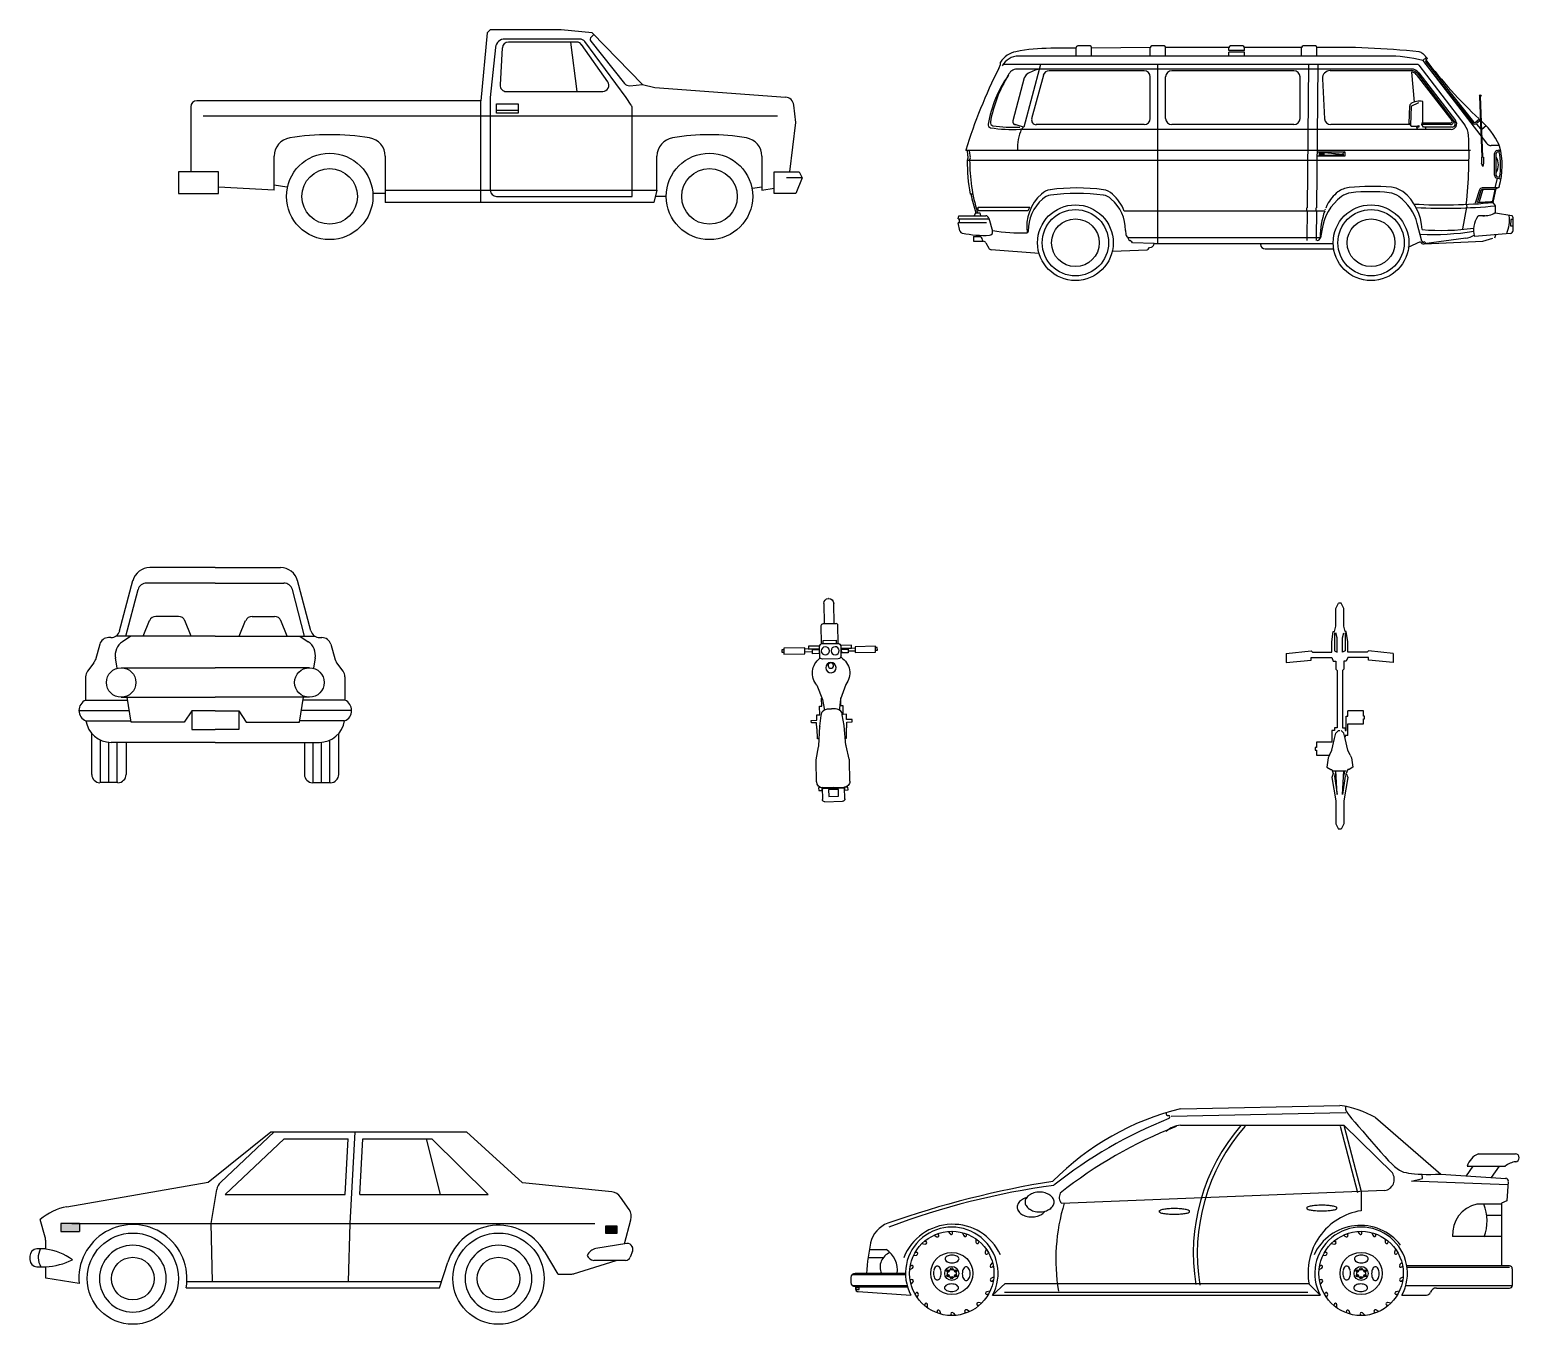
# Model space of a CAD drawing. Header units: millimetres. Extents: x -5138 to 35574, y -20000 to 6964.
# Drawn here: x 23910 to 35005, y -3008 to 6638 of the extents above; entities that cross this region are included whole.
import ezdxf

# ---------------------------------------------------------------- set-up
doc = ezdxf.new("R2010")
doc.units = ezdxf.units.MM

# ---------------------------------------------------------------- blocks, each defined once
blk = doc.blocks.new('mt-xecon2')
for p, q in [((795, 1595), (308, 1595)), ((795, 1595), (1281, 1595)), ((82, 1123), (181, 1497)), ((795, 1479), (284, 1479)), ((795, 1479), (1305, 1479)), ((1507, 1123), (1408, 1497)), ((129, 1084), (220, 1430)), ((1460, 1084), (1369, 1430)), ((521, 1231), (353, 1231)), ((1069, 1231), (1236, 1231)), ((258, 1084), (306, 1199)), ((616, 1084), (568, 1199)), ((973, 1084), (1021, 1199)), ((1331, 1084), (1284, 1199)), ((-65, 1023), (-98, 908)), ((17, 1073), (0, 1073)), ((795, 1084), (55, 1084)), ((165, 1084), (103, 1042)), ((795, 1084), (1535, 1084)), ((1425, 1084), (1487, 1042)), ((1573, 1073), (1589, 1073)), ((1655, 1023), (1687, 908)), ((50, 921), (62, 844)), ((1539, 921), (1527, 844)), ((-171, 781), (-171, 607)), ((-109, 885), (-157, 823)), ((94, 848), (795, 848)), ((1496, 848), (795, 848)), ((1699, 885), (1746, 823)), ((1760, 781), (1760, 607)), ((-171, 607), (141, 607)), ((94, 628), (795, 628)), ((168, 443), (138, 628)), ((1496, 628), (795, 628)), ((1422, 443), (1452, 628)), ((1760, 607), (1448, 607)), ((-221, 529), (154, 529)), ((-169, 453), (166, 453)), ((619, 528), (564, 443)), ((619, 528), (619, 387)), ((795, 528), (619, 528)), ((795, 528), (970, 528)), ((970, 528), (1026, 443)), ((970, 528), (970, 387)), ((1758, 453), (1423, 453)), ((1810, 529), (1436, 529)), ((-125, 53), (-125, 358)), ((564, 443), (168, 443)), ((619, 387), (795, 387)), ((970, 387), (795, 387)), ((1026, 443), (1422, 443)), ((1714, 53), (1714, 358)), ((-60, -8), (-60, 309)), ((3, -8), (3, 292)), ((795, 291), (19, 291)), ((65, -8), (65, 291)), ((130, 291), (130, 53)), ((795, 291), (1570, 291)), ((1459, 291), (1459, 53)), ((1524, -8), (1524, 291)), ((1587, -8), (1587, 292)), ((1649, -8), (1649, 309)), ((69, -8), (-64, -8)), ((1520, -8), (1653, -8))]:
    blk.add_line(p, q)
for centre in [(94, 738), (1496, 738)]:
    blk.add_circle(centre, 110)
for centre, radius, start, end in [((308, 1463), 131, 90, 165.176), ((1281, 1463), 131, 14.824, 90), ((284, 1413), 66.3, 90, 165.176), ((1305, 1413), 66.3, 14.824, 90), ((353, 1179), 51.7, 90, 157.4043), ((521, 1179), 51.7, 22.5957, 90), ((1069, 1179), 51.7, 90, 157.4043), ((1236, 1179), 51.7, 22.5957, 90), ((17, 1141), 68.1, 270, 345.176), ((1573, 1141), 68.1, 194.824, 270), ((0, 1005), 68.1, 90, 164.1284), ((173, 939), 124, 124.4379, 188.7234), ((1417, 939), 124, 351.2766, 55.5621), ((1589, 1005), 68.1, 15.8716, 90), ((-164, 927), 68.1, 322.8039, 344.1284), ((1753, 927), 68.1, 195.8716, 217.1961), ((-103, 781), 68.1, 142.8039, 180), ((1692, 781), 68.1, 0, 37.1961), ((-137, 530), 83.6, 113.6307, 248.0176), ((1727, 530), 83.6, 291.9824, 66.3693), ((19, 482), 190, 188.7549, 270), ((1570, 482), 190, 270, 351.2452), ((-64, 53), 61.3, 180, 270), ((69, 53), 61.3, 270, 0), ((1520, 53), 61.3, 180, 270), ((1653, 53), 61.3, 270, 0)]:
    blk.add_arc(centre, radius, start, end)
blk = doc.blocks.new('mb-xemay1')
for p, q in [((-74, 1450), (-70, 1301)), ((-37, 1488), (-38, 1488)), ((4, 1303), (1, 1452)), ((-90, 1152), (-93, 1288)), ((-81, 1301), (16, 1303)), ((29, 1291), (32, 1154)), ((-215, 1120), (-372, 1117)), ((-372, 1117), (-371, 1073)), ((-214, 1077), (-215, 1120)), ((-105, 1112), (-215, 1110)), ((-105, 1134), (-188, 1133)), ((-188, 1133), (-188, 1111)), ((-188, 1111), (-105, 1113)), ((-104, 1057), (-105, 1130)), ((-85, 1152), (31, 1154)), ((-79, 1176), (19, 1178)), ((-79, 1152), (-79, 1176)), ((19, 1178), (20, 1154)), ((134, 1140), (53, 1138)), ((53, 1134), (54, 1060)), ((160, 1119), (53, 1116)), ((53, 1116), (134, 1118)), ((59, 1110), (108, 1111)), ((60, 1082), (59, 1110)), ((108, 1111), (109, 1083)), ((134, 1118), (134, 1140)), ((312, 1133), (160, 1129)), ((160, 1129), (161, 1086)), ((313, 1089), (312, 1133)), ((325, 1122), (313, 1122)), ((326, 1103), (325, 1122)), ((-373, 1106), (-386, 1106)), ((-386, 1106), (-386, 1087)), ((-386, 1087), (-372, 1087)), ((-371, 1073), (-214, 1077)), ((-215, 1090), (-157, 1092)), ((-157, 1105), (-109, 1107)), ((-157, 1077), (-157, 1105)), ((-108, 1078), (-157, 1077)), ((-109, 1107), (-108, 1078)), ((-108, 1093), (-104, 1093)), ((34, 1039), (-82, 1036)), ((54, 1097), (60, 1097)), ((109, 1083), (60, 1082)), ((108, 1098), (160, 1099)), ((161, 1086), (313, 1089)), ((313, 1103), (326, 1103)), ((-125, 842), (-82, 735)), ((90, 847), (52, 738)), ((-105, 685), (-89, 685)), ((-103, 620), (-105, 685)), ((-89, 685), (-90, 745)), ((-82, 735), (-70, 668)), ((-70, 668), (-70, 653)), ((14, 667), (-16, 665)), ((52, 738), (43, 671)), ((43, 671), (44, 655)), ((54, 688), (53, 748)), ((70, 689), (54, 688)), ((72, 624), (70, 689)), ((-167, 580), (-125, 581)), ((-166, 561), (-167, 580)), ((-127, 562), (-166, 561)), ((-126, 519), (-127, 562)), ((-125, 581), (-126, 620)), ((-126, 620), (-103, 620)), ((-103, 537), (-92, 617)), ((-78, 650), (-76, 652)), ((-45, 666), (-16, 665)), ((48, 653), (45, 655)), ((78, 541), (63, 621)), ((95, 625), (72, 624)), ((95, 586), (95, 625)), ((137, 587), (95, 586)), ((98, 567), (137, 568)), ((99, 524), (98, 567)), ((137, 568), (137, 587)), ((-122, 519), (-126, 519)), ((-120, 443), (-122, 519)), ((-111, 391), (-103, 535)), ((92, 396), (78, 539)), ((87, 448), (96, 448)), ((96, 448), (95, 524)), ((95, 524), (99, 524)), ((-130, 285), (-112, 384)), ((-111, 443), (-120, 443)), ((116, 290), (93, 389)), ((-127, 122), (-130, 276)), ((120, 127), (117, 281)), ((-86, 79), (-112, 78)), ((-112, 78), (-111, 57)), ((-111, 57), (-86, 57)), ((-86, 81), (-84, -10)), ((-86, 57), (-86, 79)), ((-2, 79), (-80, 77)), ((-79, 78), (77, 81)), ((-79, 70), (-79, 78)), ((78, 74), (-79, 70)), ((35, 66), (-38, 64)), ((-38, 64), (-37, 12)), ((-37, 12), (36, 14)), ((-2, 79), (76, 81)), ((36, 14), (35, 66)), ((77, 81), (78, 74)), ((106, 83), (81, 83)), ((81, 83), (81, 61)), ((84, -6), (81, 83)), ((81, 61), (107, 62)), ((107, 62), (106, 83)), ((-66, -26), (67, -23))]:
    blk.add_line(p, q)
at = {"extrusion": (0, 0, -1)}
for centre, major_axis, start_param, end_param in [((-37, 1451), (26, 26), 3.90399, 5.474786), ((-36, 1451), (26, 26), -0.808399, 0.762397), ((-80, 1288), (8.74, 8.74), 3.90399, 5.474786), ((17, 1291), (-8.74, 8.74), 0.762397, 2.333194), ((-84, 1131), (14.8, 14.8), 3.90399, 5.474786), ((-62, 1098), (21.3, 21.3), -0.808399, 5.474786), ((11, 1099), (21.3, 21.3), -0.808399, 5.474786), ((32, 1133), (14.8, 14.8), -0.808399, 0.762397), ((-19, 932), (98.3, 98.3), 3.218685, 4.849141), ((-83, 1057), (14.8, 14.8), 2.333194, 3.90399), ((-20, 973), (27.1, 27.1), -0.808399, 5.474786), ((-21, 988), (14.3, 14.3), -0.808399, 5.474786), ((34, 1060), (14.8, 14.8), 0.762397, 2.333194), ((-19, 932), (98.3, 98.3), -0.2242, 1.447702), ((15, 622), (32.1, 32.1), -0.808399, -0.051851), ((-47, 618), (32.1, 32.1), 3.90399, 4.718238), ((-44, 620), (32.1, 32.1), -1.564947, -0.808399), ((17, 619), (32.1, 32.1), -0.051851, 0.762397), ((-149, 536), (-32.1, 32.1), 2.333194, 2.366532), ((123, 542), (-32.1, 32.1), 5.441448, 5.474786), ((-157, 392), (32.1, 32.1), 0.795736, 0.959905), ((138, 399), (32.1, 32.1), 3.706482, 3.870651), ((-85, 277), (-32.1, 32.1), 5.474786, 5.672294), ((71, 280), (-32.1, 32.1), 2.135686, 2.333194), ((-81, 123), (32.1, 32.1), 2.333194, 3.90399), ((75, 126), (32.1, 32.1), 0.762397, 2.333194), ((-67, -9), (12, 12), 2.333194, 3.90399), ((67, -6), (-12, 12), 2.333194, 3.90399)]:
    blk.add_ellipse(centre, major_axis=major_axis, ratio=1, start_param=start_param, end_param=end_param, dxfattribs=at)
blk = doc.blocks.new('mb-xedap')
for p, q in [((-42, 1632), (-23, 1671)), ((-4, 1671), (-23, 1671)), ((16, 1632), (-4, 1671)), ((-42, 1500), (-42, 1632)), ((16, 1500), (16, 1632)), ((-72, 1383), (-62, 1461)), ((-62, 1461), (-52, 1461)), ((-52, 1461), (-42, 1500)), ((-52, 1451), (-52, 1315)), ((-33, 1413), (-42, 1451)), ((6, 1413), (16, 1451)), ((26, 1461), (16, 1500)), ((35, 1461), (26, 1461)), ((26, 1451), (26, 1315)), ((45, 1383), (35, 1461)), ((-72, 1306), (-72, 1383)), ((-33, 1306), (-33, 1413)), ((6, 1306), (6, 1413)), ((45, 1306), (45, 1383)), ((-412, 1296), (-227, 1315)), ((-412, 1296), (-412, 1228)), ((-412, 1228), (-227, 1247)), ((-227, 1315), (-217, 1306)), ((-227, 1267), (-72, 1267)), ((-227, 1247), (-227, 1267)), ((-217, 1306), (-72, 1306)), ((-72, 1267), (-62, 1238)), ((-62, 1238), (-42, 1238)), ((-52, 1315), (-33, 1306)), ((-42, 1238), (-42, 1179)), ((26, 1315), (6, 1306)), ((16, 1238), (16, 1179)), ((35, 1238), (16, 1238)), ((45, 1267), (35, 1238)), ((191, 1306), (45, 1306)), ((201, 1267), (45, 1267)), ((201, 1315), (191, 1306)), ((385, 1296), (201, 1315)), ((201, 1247), (201, 1267)), ((385, 1228), (201, 1247)), ((385, 1296), (385, 1228)), ((-42, 1179), (-33, 1170)), ((-33, 1170), (-33, 742)), ((16, 1179), (6, 1170)), ((6, 1170), (6, 742)), ((35, 829), (45, 829)), ((35, 723), (35, 829)), ((45, 829), (45, 868)), ((162, 868), (45, 868)), ((162, 829), (162, 868)), ((171, 829), (162, 829)), ((162, 810), (171, 810)), ((162, 771), (162, 810)), ((171, 810), (171, 829)), ((-52, 723), (-72, 723)), ((-72, 723), (-72, 635)), ((-52, 742), (-52, 723)), ((-33, 742), (-52, 742)), ((-52, 664), (-42, 703)), ((-42, 703), (-23, 723)), ((-23, 723), (-13, 723)), ((16, 703), (-4, 723)), ((6, 742), (26, 742)), ((26, 664), (16, 703)), ((26, 742), (26, 723)), ((26, 723), (35, 723)), ((45, 684), (26, 684)), ((26, 684), (26, 674)), ((45, 684), (45, 771)), ((45, 771), (162, 771)), ((-188, 596), (-198, 596)), ((-198, 596), (-198, 577)), ((-198, 577), (-188, 577)), ((-72, 635), (-188, 635)), ((-188, 635), (-188, 596)), ((-188, 577), (-188, 538)), ((-91, 538), (-72, 577)), ((-72, 577), (-52, 664)), ((45, 577), (26, 664)), ((64, 538), (45, 577)), ((-188, 538), (-91, 538)), ((-101, 518), (-110, 450)), ((-110, 450), (-81, 431)), ((-91, 538), (-101, 518)), ((84, 450), (55, 431)), ((64, 538), (74, 518)), ((74, 518), (84, 450)), ((-81, 431), (-72, 431)), ((-72, 431), (-62, 402)), ((-62, 402), (-72, 373)), ((-72, 373), (-42, 198)), ((-62, 421), (35, 421)), ((-42, 421), (-52, 382)), ((-52, 382), (-33, 246)), ((-33, 246), (-42, 421)), ((6, 246), (16, 421)), ((26, 382), (6, 246)), ((16, 421), (26, 382)), ((45, 373), (16, 198)), ((45, 431), (35, 402)), ((35, 402), (45, 373)), ((55, 431), (45, 431)), ((-42, 198), (-42, 188)), ((-42, 188), (-42, 27)), ((16, 198), (16, 188)), ((16, 188), (16, 27)), ((-42, 27), (-23, -12)), ((16, 27), (-4, -12)), ((-4, -12), (-23, -12))]:
    blk.add_line(p, q)
blk = doc.blocks.new('md-xecon9')
for p, q in [((1210, 1561), (1187, 1538)), ((1739, 1561), (1210, 1561)), ((1969, 1538), (1739, 1561)), ((1187, 1538), (1141, 1032)), ((1877, 1492), (1318, 1492)), ((1853, 1469), (1346, 1469)), ((1808, 1469), (1854, 1101)), ((2086, 1174), (1891, 1450)), ((2222, 1055), (1914, 1473)), ((1959, 1476), (2209, 1161)), ((1961, 1506), (1982, 1526)), ((2343, 1154), (1969, 1538)), ((1250, 1430), (1210, 1055)), ((1300, 1426), (1283, 1150)), ((2250, 1144), (2343, 1154)), ((2343, 1154), (2435, 1131)), ((2435, 1131), (3409, 1059)), ((1141, 1032), (-975, 1032)), ((1141, 273), (1141, 1032)), ((1210, 1055), (1210, 365)), ((1256, 940), (1256, 1009)), ((1256, 1009), (1417, 1009)), ((1329, 1101), (2048, 1101)), ((1417, 1009), (1417, 940)), ((2260, 998), (2222, 1055)), ((3487, 871), (3472, 1000)), ((-1021, 986), (-1021, 503)), ((3349, 917), (-929, 917)), ((1256, 963), (1417, 963)), ((1417, 940), (1256, 940)), ((2268, 319), (2268, 972)), ((3441, 503), (3487, 871)), ((-400, 365), (-400, 619)), ((428, 619), (428, 273)), ((2452, 365), (2452, 619)), ((3234, 619), (3234, 365)), ((-814, 503), (-1113, 503)), ((-1113, 503), (-1113, 342)), ((-814, 342), (-814, 503)), ((3326, 503), (3510, 503)), ((3326, 342), (3326, 503)), ((3533, 457), (3418, 457)), ((3533, 457), (3487, 342)), ((3510, 503), (3533, 457)), ((-1113, 342), (-814, 342)), ((-400, 365), (-814, 388)), ((-304, 389), (-400, 404)), ((428, 342), (336, 342)), ((428, 365), (2452, 365)), ((2452, 365), (2429, 273)), ((3234, 388), (3163, 378)), ((3234, 365), (3326, 381)), ((3487, 342), (3326, 342)), ((2429, 273), (428, 273)), ((1256, 319), (2268, 319)), ((2522, 319), (2441, 319))]:
    blk.add_line(p, q)
for centre, radius in [((14, 319), 322), ((2843, 319), 322), ((14, 319), 207), ((2843, 319), 207)]:
    blk.add_circle(centre, radius)
for centre, radius, start, end in [((1318, 1423), 69, 90, 173.991), ((1346, 1423), 46, 90, 176.6335), ((1853, 1423), 46, 35.2176, 90), ((1877, 1446), 46, 36.3844, 90), ((1977, 1490), 23, 133.4651, 217.4054), ((1329, 1147), 46, 176.6335, 270), ((2048, 1147), 46, 270, 35.2176), ((2245, 1190), 46, 218.5074, 275.8728), ((-975, 986), 46, 90, 180), ((3404, 990), 69, 8.1301, 85.9144), ((2222, 972), 46, 0, 33.6901), ((14, -1107), 1886, 80.9153, 99.0847), ((2843, -829), 1608, 80.1585, 99.8415), ((-262, 619), 138, 99.0847, 180), ((290, 619), 138, 0, 80.9153), ((2590, 619), 138, 99.0847, 180), ((3096, 619), 138, 0, 80.9153), ((1256, 365), 46, 180, 270)]:
    blk.add_arc(centre, radius, start, end)
blk = doc.blocks.new('md-xecon8')
for p, q in [((1826, 1672), (-396, 1672)), ((32, 1730), (-157, 1730)), ((32, 1672), (32, 1736)), ((136, 1747), (44, 1747)), ((584, 1736), (147, 1730)), ((147, 1672), (147, 1736)), ((584, 1672), (584, 1736)), ((688, 1747), (596, 1747)), ((699, 1672), (699, 1736)), ((1171, 1736), (699, 1736)), ((1171, 1713), (1171, 1736)), ((1286, 1713), (1171, 1713)), ((1171, 1672), (1171, 1701)), ((1286, 1701), (1171, 1701)), ((1274, 1747), (1182, 1747)), ((1711, 1736), (1286, 1736)), ((1286, 1713), (1286, 1736)), ((1286, 1672), (1286, 1701)), ((1711, 1672), (1711, 1736)), ((1815, 1747), (1723, 1747)), ((1826, 1672), (1826, 1736)), ((2344, 1672), (1826, 1672)), ((2614, 1690), (2649, 1655)), ((-544, 1580), (-531, 1609)), ((-531, 1609), (-531, 1626)), ((2575, 1609), (-512, 1609)), ((2530, 1575), (-408, 1575)), ((-232, 1609), (-357, 1143)), ((538, 1563), (-168, 1563)), ((642, 275), (642, 1609)), ((1654, 1563), (745, 1563)), ((1764, 1610), (1754, 540)), ((1833, 1609), (1823, 540)), ((2530, 1563), (1925, 1563)), ((2584, 1605), (2927, 1158)), ((2641, 1663), (2616, 1639)), ((2616, 1639), (3089, 1023)), ((2628, 1622), (2984, 1174)), ((2637, 1630), (2993, 1181)), ((2649, 1655), (2638, 1645)), ((-354, 1510), (-440, 1189)), ((-212, 1529), (-299, 1204)), ((584, 1207), (584, 1517)), ((699, 1207), (699, 1517)), ((1700, 1207), (1700, 1517)), ((1868, 1503), (1883, 1204)), ((2530, 1552), (2550, 1328)), ((2566, 1534), (2830, 1191)), ((2575, 1541), (2852, 1180)), ((2584, 1548), (2858, 1191)), ((2614, 1184), (2614, 1333)), ((3057, 919), (3040, 1373)), ((3063, 919), (3045, 1374)), ((2516, 1299), (2511, 1172)), ((2527, 1298), (2522, 1158)), ((2527, 1298), (2585, 1327)), ((-359, 1143), (-423, 1161)), ((2827, 1126), (-387, 1126)), ((-359, 1143), (-376, 1126)), ((538, 1161), (-265, 1161)), ((1654, 1161), (745, 1161)), ((2519, 1161), (1929, 1161)), ((2511, 1172), (2528, 1149)), ((2528, 1149), (2568, 1149)), ((2568, 1149), (2585, 1155)), ((2585, 1143), (2568, 1143)), ((2568, 1143), (2574, 1126)), ((2585, 1155), (2585, 1143)), ((2608, 1161), (2614, 1184)), ((2821, 1161), (2608, 1161)), ((2620, 1143), (2608, 1161)), ((2821, 1172), (2611, 1172)), ((2834, 1143), (2620, 1143)), ((2637, 1143), (2620, 1143)), ((2637, 1126), (2637, 1143)), ((3037, 1202), (3009, 1179)), ((3048, 1130), (3016, 1164)), ((3044, 1193), (3017, 1171)), ((3087, 1152), (3055, 1126)), ((3186, 1005), (3125, 1005)), ((-790, 971), (2970, 971)), ((-778, 965), (-790, 971)), ((-773, 913), (-778, 965)), ((-778, 896), (-773, 913)), ((-778, 896), (2959, 896)), ((-761, 965), (-767, 971)), ((-755, 915), (-761, 966)), ((-761, 896), (-755, 913)), ((1826, 959), (2033, 959)), ((2033, 925), (1826, 925)), ((1844, 954), (1878, 954)), ((1844, 931), (1844, 954)), ((1878, 931), (1844, 931)), ((1849, 936), (1849, 948)), ((1849, 948), (1878, 948)), ((1878, 936), (1849, 936)), ((1878, 954), (2022, 942)), ((1878, 948), (1878, 936)), ((2022, 936), (1878, 931)), ((2033, 959), (2022, 948)), ((2022, 931), (2022, 948)), ((2022, 942), (2022, 936)), ((2033, 925), (2022, 931)), ((2033, 959), (2033, 925)), ((3057, 919), (3051, 919)), ((3051, 919), (3051, 873)), ((3063, 919), (3068, 919)), ((3068, 919), (3068, 873)), ((3149, 784), (3149, 945)), ((3160, 784), (3160, 945)), ((3182, 971), (3166, 967)), ((3185, 960), (3169, 956)), ((3182, 971), (3195, 971)), ((3063, 850), (3051, 873)), ((3068, 873), (3063, 850)), ((3036, 675), (3005, 577)), ((3047, 670), (3022, 587)), ((3060, 670), (3035, 587)), ((3171, 689), (3058, 689)), ((3154, 678), (3058, 678)), ((3137, 594), (3154, 678)), ((3139, 581), (3162, 685)), ((3169, 762), (3152, 690)), ((3162, 685), (3179, 693)), ((3185, 757), (3166, 762)), ((3188, 768), (3169, 773)), ((3185, 757), (3198, 757)), ((-738, 643), (-755, 643)), ((2938, 570), (2942, 545)), ((3022, 582), (3020, 587)), ((3155, 557), (3139, 581)), ((3155, 505), (3155, 557)), ((-847, 459), (-842, 482)), ((-847, 459), (-617, 459)), ((-847, 459), (-652, 459)), ((-842, 482), (-641, 482)), ((-836, 430), (-836, 459)), ((-727, 482), (-715, 505)), ((-715, 505), (-686, 505)), ((-698, 545), (-313, 545)), ((-698, 522), (-698, 545)), ((-698, 522), (-324, 522)), ((-686, 505), (-681, 482)), ((-619, 465), (-591, 366)), ((-324, 522), (-313, 545)), ((1884, 517), (390, 517)), ((1752, 517), (1752, 540)), ((1754, 517), (1752, 322)), ((1821, 517), (1821, 540)), ((1823, 517), (1821, 321)), ((1889, 530), (1886, 525)), ((2913, 384), (2942, 545)), ((3080, 482), (3034, 482)), ((3155, 505), (3277, 484)), ((3270, 453), (3267, 407)), ((3287, 453), (3270, 453)), ((3287, 373), (3287, 472)), ((-635, 430), (-847, 430)), ((-833, 370), (-847, 430)), ((-679, 327), (-676, 337)), ((400, 373), (403, 343)), ((1863, 373), (1852, 317)), ((2608, 293), (2573, 425)), ((3266, 350), (2999, 327)), ((3155, 338), (3149, 315)), ((3267, 407), (3287, 407)), ((-732, 327), (-732, 292)), ((-732, 327), (-679, 327)), ((-732, 292), (-660, 292)), ((-640, 280), (-618, 241)), ((-244, 200), (-600, 229)), ((303, 218), (561, 229)), ((414, 321), (1855, 321)), ((446, 287), (433, 298)), ((452, 281), (446, 287)), ((613, 275), (452, 281)), ((570, 234), (579, 246)), ((579, 246), (593, 249)), ((611, 266), (613, 275)), ((613, 275), (1947, 275)), ((1407, 275), (1407, 269)), ((1441, 235), (1951, 235)), ((1752, 321), (1752, 298)), ((1821, 321), (1821, 298)), ((2506, 247), (2597, 289)), ((2631, 287), (2621, 285)), ((2935, 315), (2624, 273)), ((2624, 274), (3063, 292)), ((2631, 287), (2636, 276)), ((3063, 292), (3137, 315))]:
    blk.add_line(p, q)
for centre, radius in [((3043, 1377), 5.79), ((27, 281), 282), ((2229, 281), 282), ((27, 281), 247), ((27, 281), 178), ((2229, 281), 247), ((2229, 281), 178)]:
    blk.add_circle(centre, radius)
for centre, radius, start, end in [((-387, 1538), 169, 100.1826, 148.4227), ((-396, 1534), 138, 90, 152.3412), ((-155, 381), 1349, 90.0961, 101.1923), ((44, 1736), 11.5, 90, 180), ((136, 1736), 11.5, 0, 90), ((596, 1736), 11.5, 90, 180), ((688, 1736), 11.5, 0, 90), ((1182, 1736), 11.5, 90, 180), ((1274, 1736), 11.5, 0, 90), ((1723, 1736), 11.5, 90, 180), ((1815, 1736), 11.5, 0, 90), ((1951, -4220), 5957, 83.8726, 91.196), ((2356, 656), 1016, 75.1799, 90.6843), ((2582, 1657), 46, 45, 83.8033), ((2932, -175), 3894, 153.1964, 162.8788), ((-408, 1506), 69, 90, 160.3078), ((-179, 1287), 295, 102.2838, 121.7098), ((-168, 1517), 46, 90, 165.0686), ((538, 1517), 46, 0, 90), ((745, 1517), 46, 90, 180), ((1654, 1517), 46, 0, 90), ((1925, 1506), 57.5, 90, 182.9108), ((2530, 1506), 69, 37.5354, 90), ((2530, 1506), 57.5, 37.5354, 90), ((2575, 1598), 11.5, 37.5354, 90), ((2646, 1637), 11.5, 135, 218.4068), ((5592, 3908), 3723, 217.4542, 226.5921), ((284, 1002), 922, 145.1631, 169.8493), ((365, 1006), 987, 148.0184, 169.8636), ((-309, 1498), 46, 121.7098, 165.0686), ((2530, 1506), 46, 37.5354, 90), ((2591, 1212), 124, 79.278, 121.2813), ((2539, 1298), 23, 121.2813, 177.6141), ((-601, 1161), 23, 169.8493, 260.8084), ((-584, 1176), 23, 169.8636, 261.599), ((-439, 2160), 1035, 260.8084, 272.9149), ((-439, 2160), 1018, 261.599, 272.9149), ((-417, 1183), 23, 165.0686, 255.0686), ((-35, 983), 370, 157.1853, 181.8318), ((-265, 1195), 34.5, 165.0686, 270), ((538, 1207), 46, 270, 0), ((745, 1207), 46, 180, 270), ((1654, 1207), 46, 270, 0), ((1929, 1207), 46, 182.9108, 270), ((2821, 1184), 23, 270, 37.5354), ((2821, 1184), 11.5, 270, 37.5354), ((2827, 1166), 40.2, 270, 37.5354), ((2834, 1166), 23, 270, 37.5354), ((2818, 1074), 138, 2.7482, 37.5354), ((3002, 1188), 23, 218.4068, 309.9373), ((3002, 1188), 11.5, 218.4068, 309.9373), ((2657, 755), 585, 25.2764, 49.8787), ((-258, 927), 3217, 353.5706, 2.7482), ((3125, 1051), 46, 218.4068, 270), ((2636, 855), 570, 344.1859, 14.8909), ((604, 889), 1383, 179.6905, 190.2369), ((610, 900), 1371, 180.1426, 196.5754), ((3172, 945), 23, 104.0362, 180), ((3172, 945), 11.5, 104.0362, 180), ((3074, 862), 104, 326.3099, 33.6901), ((2636, 855), 558, 351.0549, 10.7857), ((3172, 784), 23, 180, 255.9638), ((3172, 784), 11.5, 180, 255.9638), ((-144, 562), 115, 97.7095, 134.9148), ((38, -788), 1477, 82.2905, 97.7095), ((221, 562), 115, 45.0852, 82.2905), ((2084, 521), 172, 96.1378, 126.2761), ((2232, -922), 1623, 84.7013, 95.8943), ((2364, 523), 172, 53.7239, 83.8622), ((3058, 666), 23, 90, 158.1986), ((3058, 666), 11.5, 90.1392, 163.0382), ((3071, 666), 11.5, 90.1392, 163.0382), ((3174, 703), 11.5, 295.0579, 344.1859), ((610, 920), 1389, 191.514, 197.3869), ((-7, 398), 329, 131.7497, 187.5122), ((-12, 372), 312, 131.2259, 180.9207), ((-144, 533), 104, 97.7095, 134.9148), ((38, -816), 1465, 82.2905, 97.7095), ((221, 533), 104, 45.0852, 82.2905), ((89, 372), 311, 0.1695, 48.8532), ((89, 401), 323, 21.0473, 48.7287), ((2223, 333), 362, 126.2761, 173.6206), ((2441, 320), 591, 155.5671, 158.1684), ((2198, 402), 337, 129.9616, 151.2549), ((2097, 504), 150, 96.1378, 126.2761), ((2223, -666), 1327, 83.8622, 96.1378), ((2349, 504), 150, 53.7239, 83.8622), ((2223, 333), 362, 14.7006, 53.7239), ((2234, 368), 375, 1.689, 51.7663), ((2768, 4294), 3731, 266.6487, 275.7033), ((2782, 4418), 3880, 266.7862, 275.5161), ((2747, 6175), 5600, 272.8146, 273.9926), ((-641, 459), 23, 15.9454, 90), ((2441, 320), 591, 160.5505, 179.8689), ((3169, 376), 177, 144.9067, 196.0736), ((3034, 471), 11.5, 90, 144.9067), ((3071, 643), 161, 266.9335, 301.139), ((2985, 451), 275, 338.5323, 6.6048), ((3275, 472), 11.5, 0, 80.1342), ((-811, 375), 23, 192.9946, 258.8568), ((-646, 1212), 876, 258.8568, 272.2316), ((-613, 360), 23, 272.2316, 15.9454), ((-386, 1437), 1083, 259.1938, 272.6865), ((-335, 366), 11.5, 273.5601, 1.0017), ((425, 344), 23, 183.9145, 270), ((2689, 2191), 1849, 267.1476, 279.488), ((2750, 2105), 1732, 265.3307, 278.0973), ((2885, 550), 241, 282.0246, 297.7182), ((3264, 373), 23, 274.8645, 0), ((-707, 294), 43.4, 358.3579, 49.9978), ((-660, 269), 23, 28.6105, 90), ((-598, 252), 23, 208.6105, 264.7099), ((438, 318), 20.3, 171.8699, 278.1301), ((561, 240), 11.5, 272.4896, 326.3099), ((589, 272), 23, 281.3099, 345.9638), ((1441, 269), 34.5, 180, 270), ((1829, 321), 23, 270, 348.7355), ((2619, 296), 23, 194.8009, 280.823), ((2619, 296), 11.5, 194.8009, 280.823)]:
    blk.add_arc(centre, radius, start, end)
blk = doc.blocks.new('md-xecon6')
for p, q in [((1678, 1538), (2863, 1564)), ((2908, 1561), (2905, 1548)), ((1608, 1484), (2908, 1510)), ((2905, 1548), (2906, 1535)), ((2906, 1535), (2911, 1521)), ((2911, 1521), (2921, 1505)), ((2921, 1505), (2935, 1487)), ((2935, 1487), (2953, 1465)), ((2953, 1465), (2976, 1438)), ((3130, 1473), (3615, 1052)), ((1677, 1417), (2893, 1417)), ((2867, 1410), (2996, 916)), ((2893, 1417), (3255, 1061)), ((2893, 1417), (3022, 923)), ((2976, 1438), (3003, 1406)), ((3003, 1406), (3034, 1371)), ((3034, 1371), (3066, 1333)), ((3066, 1333), (3100, 1294)), ((3100, 1294), (3134, 1254)), ((3134, 1254), (3167, 1217)), ((3167, 1217), (3198, 1183)), ((3198, 1183), (3226, 1152)), ((3226, 1152), (3250, 1128)), ((3250, 1128), (3271, 1108)), ((3854, 1111), (3805, 1040)), ((3813, 1111), (4097, 1111)), ((3897, 1203), (4171, 1203)), ((4050, 1111), (3992, 1027)), ((3271, 1108), (3290, 1093)), ((3290, 1093), (3307, 1082)), ((3307, 1082), (3323, 1073)), ((3323, 1073), (3339, 1067)), ((3339, 1067), (3357, 1063)), ((3357, 1063), (3376, 1060)), ((3376, 1060), (3397, 1057)), ((3397, 1057), (3421, 1054)), ((3397, 999), (3480, 1020)), ((4116, 971), (3397, 999)), ((3421, 1054), (3447, 1052)), ((3447, 1052), (3476, 1051)), ((3476, 1051), (3507, 1050)), ((3480, 1020), (3476, 1051)), ((3507, 1050), (3541, 1050)), ((3541, 1050), (3577, 1051)), ((3577, 1051), (3615, 1052)), ((3615, 1052), (4099, 1020)), ((3198, 930), (790, 834)), ((3022, 923), (3022, 779)), ((4118, 998), (4107, 852)), ((4067, 828), (3884, 828)), ((4107, 852), (4067, 835)), ((4067, 835), (4067, 368)), ((3961, 746), (4067, 746)), ((-159, 597), (-139, 585)), ((-134, 607), (-128, 603)), ((-54, 625), (-39, 607)), ((-27, 626), (-22, 620)), ((54, 615), (63, 593)), ((80, 607), (83, 600)), ((153, 569), (153, 545)), ((2889, 597), (2910, 585)), ((2914, 607), (2921, 603)), ((2995, 625), (3010, 607)), ((3022, 626), (3026, 620)), ((3103, 615), (3111, 593)), ((3129, 607), (3131, 600)), ((3202, 569), (3202, 545)), ((4063, 588), (3704, 588)), ((-642, 489), (-516, 489)), ((-311, 445), (-288, 449)), ((-299, 469), (-291, 470)), ((-249, 534), (-225, 530)), ((-229, 553), (-221, 551)), ((175, 553), (175, 545)), ((230, 492), (222, 470)), ((245, 469), (242, 462)), ((2738, 445), (2761, 449)), ((2750, 469), (2757, 470)), ((2800, 534), (2824, 530)), ((2820, 553), (2827, 551)), ((3223, 553), (3223, 545)), ((3279, 492), (3271, 470)), ((3293, 469), (3291, 462)), ((-651, 431), (-539, 431)), ((-339, 340), (-319, 352)), ((-336, 367), (-330, 370)), ((276, 393), (261, 375)), ((282, 367), (277, 361)), ((2709, 340), (2730, 352)), ((2713, 367), (2719, 370)), ((3325, 393), (3309, 375)), ((3330, 367), (3326, 361)), ((4127, 368), (3362, 368)), ((4127, 357), (3362, 357)), ((4148, 347), (4148, 223)), ((-778, 281), (-778, 245)), ((-768, 305), (-372, 305)), ((-372, 312), (-747, 312)), ((-336, 258), (-331, 263)), ((-330, 232), (-315, 250)), ((285, 285), (265, 273)), ((282, 258), (275, 254)), ((371, 238), (277, 149)), ((371, 238), (2631, 238)), ((2631, 238), (2718, 149)), ((2713, 258), (2718, 263)), ((2719, 232), (2734, 250)), ((3334, 285), (3313, 273)), ((3330, 258), (3324, 254)), ((3355, 223), (4148, 223)), ((-768, 221), (-360, 221)), ((-747, 213), (-744, 213)), ((-744, 213), (-744, 197)), ((-744, 213), (-357, 213)), ((-718, 205), (-741, 205)), ((-741, 205), (-741, 191)), ((-741, 191), (-718, 191)), ((-725, 177), (-331, 149)), ((-718, 191), (-718, 205)), ((-299, 156), (-296, 162)), ((-284, 133), (-276, 155)), ((257, 180), (234, 175)), ((245, 156), (237, 154)), ((277, 149), (2718, 149)), ((366, 172), (2626, 172)), ((2750, 156), (2753, 162)), ((2765, 133), (2773, 155)), ((3306, 180), (3282, 175)), ((3293, 156), (3286, 154)), ((3326, 151), (3509, 151)), ((3584, 203), (4127, 203)), ((-229, 72), (-229, 79)), ((-207, 56), (-207, 79)), ((-134, 18), (-137, 25)), ((-108, 10), (-117, 32)), ((-27, -1), (-32, 4)), ((0, 0), (-15, 18)), ((80, 18), (74, 21)), ((105, 28), (85, 40)), ((175, 72), (167, 73)), ((194, 90), (171, 95)), ((2820, 72), (2820, 79)), ((2842, 56), (2842, 79)), ((2914, 18), (2912, 25)), ((2940, 10), (2932, 32)), ((3022, -1), (3017, 4)), ((3049, 0), (3033, 18)), ((3129, 18), (3123, 21)), ((3154, 28), (3133, 40)), ((3223, 72), (3216, 73)), ((3243, 90), (3220, 95))]:
    blk.add_line(p, q)
for centre, radius in [((-27, 312), 314), ((3022, 312), 314), ((-27, 312), 157), ((3022, 312), 157), ((-27, 312), 52.3), ((-55, 329), 8.81), ((-27, 312), 32.4), ((-27, 345), 8.81), ((1, 329), 8.81), ((3022, 312), 52.3), ((2994, 329), 8.81), ((3022, 312), 32.4), ((3022, 345), 8.81), ((3050, 329), 8.81), ((-55, 296), 8.81), ((-27, 280), 8.81), ((1, 296), 8.81), ((2994, 296), 8.81), ((3022, 280), 8.81), ((3050, 296), 8.81)]:
    blk.add_circle(centre, radius)
for centre, radius, start, end in [((2751, 799), 773, 60.6538, 81.6707), ((2152, -405), 2001, 103.7162, 135.4442), ((2847, -1681), 3389, 111.7859, 128.5753), ((1586, 1504), 16.5, 163.8969, 274.541), ((1586, 1477), 11.2, 285.7752, 86.8156), ((2817, -1636), 3260, 111.0884, 128.6457), ((1693, 1235), 183, 95.1237, 132.1918), ((3224, 463), 1452, 139.0457, 189.233), ((3254, 458), 1452, 139.0457, 189.233), ((3950, 1071), 143, 112.0474, 163.7502), ((4193, 984), 161, 96.611, 128.3023), ((4171, 1174), 29.5, 270, 90), ((1847, -6001), 7088, 99.0928, 109.3724), ((3185, 1013), 84.6, 278.883, 34.493), ((4098, 1000), 20.9, 355.6927, 86.2209), ((1488, -4587), 5606, 97.7288, 110.7364), ((598, 828), 83.4, 124.5195, 148.9418), ((615, 802), 114, 105.9017, 124.5195), ((627, 762), 156, 90, 105.9017), ((627, 762), 156, 74.0983, 90), ((638, 802), 114, 55.4805, 74.0983), ((656, 828), 83.4, 31.0582, 55.4805), ((841, 879), 67.6, 152.4046, 221.353), ((512, 806), 52, 148.9418, 180), ((512, 806), 52, 180, 211.0582), ((539, 790), 83.4, 124.5195, 148.9418), ((539, 823), 83.4, 211.0582, 235.4805), ((557, 765), 114, 105.9017, 124.5195), ((571, 844), 52, 148.9418, 180), ((571, 844), 52, 180, 211.0582), ((568, 724), 156, 104.3981, 105.9017), ((598, 860), 83.4, 211.0582, 235.4805), ((615, 886), 114, 235.4805, 254.0983), ((638, 886), 114, 285.9017, 304.5195), ((656, 860), 83.4, 304.5195, 328.9418), ((683, 844), 52, 0, 31.0582), ((683, 844), 52, 328.9418, 0), ((2200, 413), 1452, 163.0911, 189.233), ((1524, 774), 6.23, 114.2357, 180), ((1575, 661), 130, 100.5624, 114.2357), ((1608, 481), 313, 94.4165, 100.5624), ((1631, 189), 606, 90, 94.4165), ((1631, 189), 606, 85.5835, 90), ((1653, 481), 313, 79.4376, 85.5835), ((1687, 661), 130, 65.7643, 79.4376), ((1738, 774), 6.23, 0, 65.7643), ((2623, 799), 6.23, 114.2357, 180), ((2623, 799), 6.23, 180, 245.7643), ((2673, 686), 130, 100.5624, 114.2357), ((2673, 911), 130, 245.7643, 259.4376), ((3095, 317), 468, 98.969, 190.7428), ((2707, 506), 313, 94.4165, 100.5624), ((2707, 1092), 313, 259.4376, 265.5835), ((2730, 214), 606, 90, 94.4165), ((2730, 1384), 606, 265.5835, 270), ((2730, 214), 606, 85.5835, 90), ((2730, 1384), 606, 270, 274.4165), ((2752, 506), 313, 79.4376, 85.5835), ((2752, 1092), 313, 274.4165, 280.5624), ((2786, 686), 130, 65.7643, 79.4376), ((2786, 911), 130, 280.5624, 294.2357), ((2836, 799), 6.23, 0, 65.7643), ((2836, 799), 6.23, 294.2357, 0), ((3931, 605), 228, 101.9657, 184.3892), ((3633, 704), 328, 338.5998, 22.2338), ((-422, 484), 219, 112.1021, 165.0895), ((-20, 286), 392, 24.9048, 158.5635), ((557, 848), 114, 235.4805, 254.0983), ((568, 889), 156, 254.0983, 270), ((568, 889), 156, 270, 285.9017), ((627, 926), 156, 254.0983, 270), ((580, 848), 114, 285.9017, 304.5195), ((627, 926), 156, 270, 285.9017), ((597, 823), 83.4, 304.5195, 324.9294), ((1524, 774), 6.23, 180, 245.7643), ((1575, 886), 130, 245.7643, 259.4376), ((1608, 1067), 313, 259.4376, 265.5835), ((1631, 1359), 606, 265.5835, 270), ((1631, 1359), 606, 270, 274.4165), ((1653, 1067), 313, 274.4165, 280.5624), ((1687, 886), 130, 280.5624, 294.2357), ((1738, 774), 6.23, 294.2357, 0), ((3016, 290), 380, 37.8585, 154.9087), ((-27, 312), 345, 331.8, 208.1891), ((-133, 594), 10.7, 240.1655, 60.1655), ((-31, 613), 10.7, 220.1655, 40.1655), ((73, 597), 10.7, 200.1655, 20.1655), ((3022, 312), 345, 331.8, 208.2), ((2915, 594), 10.7, 240.1655, 60.1655), ((3018, 613), 10.7, 220.1655, 40.1655), ((3121, 597), 10.7, 200.1655, 20.1655), ((867, 235), 1530, 168.0285, 177.1182), ((-449, 361), 112, 109.5224, 206.0198), ((-608, 338), 177, 351.6378, 58.8076), ((-290, 460), 10.7, 280.1655, 100.1655), ((-223, 541), 10.7, 260.1655, 80.1655), ((-32, 388), 59.8, 103.0613, 119.2526), ((-25, 357), 91.7, 90, 103.0613), ((-25, 357), 91.7, 76.9387, 90), ((-18, 388), 59.8, 60.7474, 76.9387), ((164, 545), 10.7, 180.1655, 0.1655), ((232, 466), 10.7, 160.1655, 340.1655), ((2759, 460), 10.7, 280.1655, 100.1655), ((2825, 541), 10.7, 260.1655, 80.1655), ((3016, 388), 59.8, 103.0613, 119.2526), ((3024, 357), 91.7, 90, 103.0613), ((3024, 357), 91.7, 76.9387, 90), ((3031, 388), 59.8, 60.7474, 76.9387), ((3213, 545), 10.7, 180.1655, 0.1655), ((3281, 466), 10.7, 160.1655, 340.1655), ((-324, 361), 10.7, 300.1655, 120.1655), ((-72, 314), 91.7, 166.9387, 180), ((-103, 322), 59.8, 150.7474, 166.9387), ((-122, 333), 37.4, 126.4849, 150.7474), ((-135, 349), 16.9, 90, 126.4849), ((-135, 349), 16.9, 53.5151, 90), ((-147, 333), 37.4, 29.2526, 53.5151), ((-166, 322), 59.8, 13.0613, 29.2526), ((-197, 314), 91.7, 0, 13.0613), ((-60, 420), 16.9, 143.5151, 180), ((-60, 420), 16.9, 180, 216.4849), ((-43, 408), 37.4, 119.2526, 143.5151), ((-43, 432), 37.4, 216.4849, 240.7474), ((-32, 452), 59.8, 240.7474, 256.9387), ((-25, 483), 91.7, 256.9387, 270), ((-25, 483), 91.7, 270, 283.0613), ((-18, 452), 59.8, 283.0613, 299.2526), ((-7, 408), 37.4, 36.4849, 60.7474), ((-7, 432), 37.4, 299.2526, 323.5151), ((10, 420), 16.9, 0, 36.4849), ((10, 420), 16.9, 323.5151, 0), ((112, 318), 59.8, 150.7474, 166.9387), ((93, 329), 37.4, 126.4849, 150.7474), ((81, 345), 16.9, 90, 126.4849), ((81, 345), 16.9, 53.5151, 90), ((68, 329), 37.4, 29.2526, 53.5151), ((49, 318), 59.8, 13.0613, 29.2526), ((269, 368), 10.7, 140.1655, 320.1655), ((2725, 361), 10.7, 300.1655, 120.1655), ((2977, 314), 91.7, 166.9387, 180), ((2946, 322), 59.8, 150.7474, 166.9387), ((2926, 333), 37.4, 126.4849, 150.7474), ((2914, 349), 16.9, 90, 126.4849), ((2914, 349), 16.9, 53.5151, 90), ((2902, 333), 37.4, 29.2526, 53.5151), ((2882, 322), 59.8, 13.0613, 29.2526), ((2851, 314), 91.7, 0, 13.0613), ((2989, 420), 16.9, 143.5151, 180), ((2989, 420), 16.9, 180, 216.4849), ((3006, 408), 37.4, 119.2526, 143.5151), ((3006, 432), 37.4, 216.4849, 240.7474), ((3016, 452), 59.8, 240.7474, 256.9387), ((3024, 483), 91.7, 256.9387, 270), ((3024, 483), 91.7, 270, 283.0613), ((3031, 452), 59.8, 283.0613, 299.2526), ((3042, 408), 37.4, 36.4849, 60.7474), ((3042, 432), 37.4, 299.2526, 323.5151), ((3058, 420), 16.9, 0, 36.4849), ((3058, 420), 16.9, 323.5151, 0), ((3161, 318), 59.8, 150.7474, 166.9387), ((3141, 329), 37.4, 126.4849, 150.7474), ((3129, 345), 16.9, 90, 126.4849), ((3129, 345), 16.9, 53.5151, 90), ((3117, 329), 37.4, 29.2526, 53.5151), ((3097, 318), 59.8, 13.0613, 29.2526), ((3318, 368), 10.7, 140.1655, 320.1655), ((4127, 347), 20.9, 0, 90), ((-747, 281), 31.4, 90, 180), ((-747, 245), 31.4, 180, 270), ((-323, 257), 10.7, 320.1655, 140.1655), ((-72, 314), 91.7, 180, 193.0613), ((-103, 307), 59.8, 193.0613, 209.2526), ((-122, 296), 37.4, 209.2526, 233.5151), ((-135, 280), 16.9, 233.5151, 270), ((-135, 280), 16.9, 270, 306.4849), ((-147, 296), 37.4, 306.4849, 330.7474), ((-166, 307), 59.8, 330.7474, 346.9387), ((-197, 314), 91.7, 346.9387, 0), ((-47, 193), 37.4, 119.2526, 143.5151), ((-36, 173), 59.8, 103.0613, 119.2526), ((-29, 142), 91.7, 90, 103.0613), ((-29, 142), 91.7, 76.9387, 90), ((-22, 173), 59.8, 60.7474, 76.9387), ((-11, 193), 37.4, 36.4849, 60.7474), ((143, 310), 91.7, 166.9387, 180), ((143, 310), 91.7, 180, 193.0613), ((112, 303), 59.8, 193.0613, 209.2526), ((93, 292), 37.4, 209.2526, 233.5151), ((81, 276), 16.9, 233.5151, 270), ((81, 276), 16.9, 270, 306.4849), ((68, 292), 37.4, 306.4849, 330.7474), ((49, 303), 59.8, 330.7474, 346.9387), ((18, 310), 91.7, 0, 13.0613), ((18, 310), 91.7, 346.9387, 0), ((270, 264), 10.7, 120.1655, 300.1655), ((2726, 257), 10.7, 320.1655, 140.1655), ((2977, 314), 91.7, 180, 193.0613), ((2946, 307), 59.8, 193.0613, 209.2526), ((2926, 296), 37.4, 209.2526, 233.5151), ((2914, 280), 16.9, 233.5151, 270), ((2914, 280), 16.9, 270, 306.4849), ((2902, 296), 37.4, 306.4849, 330.7474), ((2882, 307), 59.8, 330.7474, 346.9387), ((2851, 314), 91.7, 346.9387, 0), ((3001, 193), 37.4, 119.2526, 143.5151), ((3012, 173), 59.8, 103.0613, 119.2526), ((3020, 142), 91.7, 90, 103.0613), ((3020, 142), 91.7, 76.9387, 90), ((3027, 173), 59.8, 60.7474, 76.9387), ((3038, 193), 37.4, 36.4849, 60.7474), ((3192, 310), 91.7, 166.9387, 180), ((3192, 310), 91.7, 180, 193.0613), ((3161, 303), 59.8, 193.0613, 209.2526), ((3141, 292), 37.4, 209.2526, 233.5151), ((3129, 276), 16.9, 233.5151, 270), ((3129, 276), 16.9, 270, 306.4849), ((3117, 292), 37.4, 306.4849, 330.7474), ((3097, 303), 59.8, 330.7474, 346.9387), ((3066, 310), 91.7, 0, 13.0613), ((3066, 310), 91.7, 346.9387, 0), ((3319, 264), 10.7, 120.1655, 300.1655), ((4127, 223), 20.9, 270, 0), ((-723, 197), 20.9, 180, 264.9364), ((-286, 159), 10.7, 340.1655, 160.1655), ((-64, 205), 16.9, 143.5151, 180), ((-64, 205), 16.9, 180, 216.4849), ((-47, 217), 37.4, 216.4849, 240.7474), ((-36, 237), 59.8, 240.7474, 256.9387), ((-29, 268), 91.7, 256.9387, 270), ((-29, 268), 91.7, 270, 283.0613), ((-22, 237), 59.8, 283.0613, 299.2526), ((-11, 217), 37.4, 299.2526, 323.5151), ((6, 205), 16.9, 0, 36.4849), ((6, 205), 16.9, 323.5151, 0), ((235, 165), 10.7, 100.1655, 280.1655), ((2763, 159), 10.7, 340.1655, 160.1655), ((2985, 205), 16.9, 143.5151, 180), ((2985, 205), 16.9, 180, 216.4849), ((3001, 217), 37.4, 216.4849, 240.7474), ((3012, 237), 59.8, 240.7474, 256.9387), ((3020, 268), 91.7, 256.9387, 270), ((3020, 268), 91.7, 270, 283.0613), ((3027, 237), 59.8, 283.0613, 299.2526), ((3038, 217), 37.4, 299.2526, 323.5151), ((3054, 205), 16.9, 0, 36.4849), ((3054, 205), 16.9, 323.5151, 0), ((3284, 165), 10.7, 100.1655, 280.1655), ((3506, 188), 37.8, 274.8006, 334.9285), ((3580, 161), 41.6, 84.7628, 164.1869), ((-218, 79), 10.7, 0.1655, 180.1655), ((-127, 28), 10.7, 20.1655, 200.1655), ((-24, 11), 10.7, 40.1655, 220.1655), ((79, 31), 10.7, 60.1655, 240.1655), ((169, 84), 10.7, 80.1655, 260.1655), ((2831, 79), 10.7, 0.1655, 180.1655), ((2922, 28), 10.7, 20.1655, 200.1655), ((3025, 11), 10.7, 40.1655, 220.1655), ((3128, 31), 10.7, 60.1655, 240.1655), ((3218, 84), 10.7, 80.1655, 260.1655)]:
    blk.add_arc(centre, radius, start, end)
blk = doc.blocks.new('md-xecon1')
for p, q in [((561, 1058), (1027, 1433)), ((655, 1060), (1053, 1433)), ((687, 968), (1128, 1381)), ((1027, 1433), (2485, 1433)), ((1128, 1381), (1604, 1381)), ((1581, 968), (1604, 1381)), ((1619, 751), (1656, 1433)), ((1690, 968), (1712, 1381)), ((1712, 1381), (2226, 1381)), ((2292, 968), (2188, 1381)), ((2226, 1381), (2647, 968)), ((2902, 1053), (2485, 1433)), ((-492, 874), (561, 1058)), ((584, 751), (626, 1004)), ((3568, 987), (2902, 1053)), ((687, 968), (1581, 968)), ((1690, 968), (2647, 968)), ((3696, 855), (3633, 948)), ((-653, 648), (-690, 780)), ((3662, 600), (3710, 778)), ((-537, 750), (-537, 691)), ((-398, 750), (-537, 750)), ((-537, 691), (-398, 691)), ((-454, 751), (3442, 751)), ((-398, 750), (-398, 691)), ((593, 320), (584, 751)), ((1607, 320), (1619, 751)), ((3520, 730), (3520, 680)), ((3607, 730), (3520, 730)), ((3520, 680), (3607, 680)), ((3607, 680), (3607, 730)), ((-649, 561), (-715, 561)), ((-649, 561), (-649, 622)), ((3679, 603), (3449, 564)), ((3723, 571), (3719, 580)), ((-768, 508), (-768, 482)), ((2284, 271), (2345, 462)), ((3169, 373), (3065, 545)), ((3283, 377), (3600, 476)), ((3670, 476), (3434, 476)), ((3722, 544), (3704, 499)), ((-715, 429), (-649, 429)), ((-649, 344), (-649, 429)), ((-401, 303), (-649, 344)), ((3169, 373), (3257, 373)), ((397, 271), (2284, 271)), ((403, 320), (2300, 320))]:
    blk.add_line(p, q)
for centre, radius in [((0, 340), 340), ((2724, 340), 340), ((0, 340), 159), ((2724, 340), 159)]:
    blk.add_circle(centre, radius)
for centre, radius, start, end in [((722, 988), 98.2, 133.171, 170.7565), ((3559, 898), 89.4, 34.2979, 84.29), ((-423, 477), 404, 99.884, 131.3072), ((3618, 802), 94.5, 345.0627, 34.2979), ((0, 340), 403, 350.144, 185.2716), ((2724, 340), 398, 31.094, 162.1516), ((-715, 508), 53, 90, 180), ((-570, 498), 135, 152.379, 210.8647), ((-746, 622), 96.5, 0, 15.6171), ((-726, 80), 487, 55.4351, 80.8681), ((0, 340), 249, 0, 180), ((2724, 340), 249, 0, 180), ((3470, 469), 97.1, 102.0633, 152.7245), ((3685, 566), 36.8, 21.0454, 99.6808), ((3688, 558), 36.8, 337.471, 21.0454), ((-715, 482), 53, 180, 270), ((-674, 927), 499, 272.8368, 296.6468), ((3438, 535), 58.8, 201.3592, 265.7745), ((3670, 513), 36.8, 270, 337.471), ((0, 340), 249, 180, 360), ((2724, 340), 249, 180, 360), ((3257, 462), 89.4, 270, 287.364)]:
    blk.add_arc(centre, radius, start, end)
for points in [[(-537, 691), (-398, 691), (-537, 750), (-398, 750)], [(3520, 680), (3520, 730), (3607, 680), (3607, 730)]]:
    blk.add_solid(points)

msp = doc.modelspace()

# ---------------------------------------------------------------- block references
for name, p in [('md-xecon9', (26130, 5077)), ('md-xecon8', (31672, 4770)), ('mt-xecon2', (24497, 1036)), ('mb-xemay1', (29898, 912)), ('mb-xedap', (33682, 694)), ('md-xecon6', (30805, -2941)), ('md-xecon1', (24678, -3008))]:
    msp.add_blockref(name, p)

doc.saveas('drawing.dxf')
